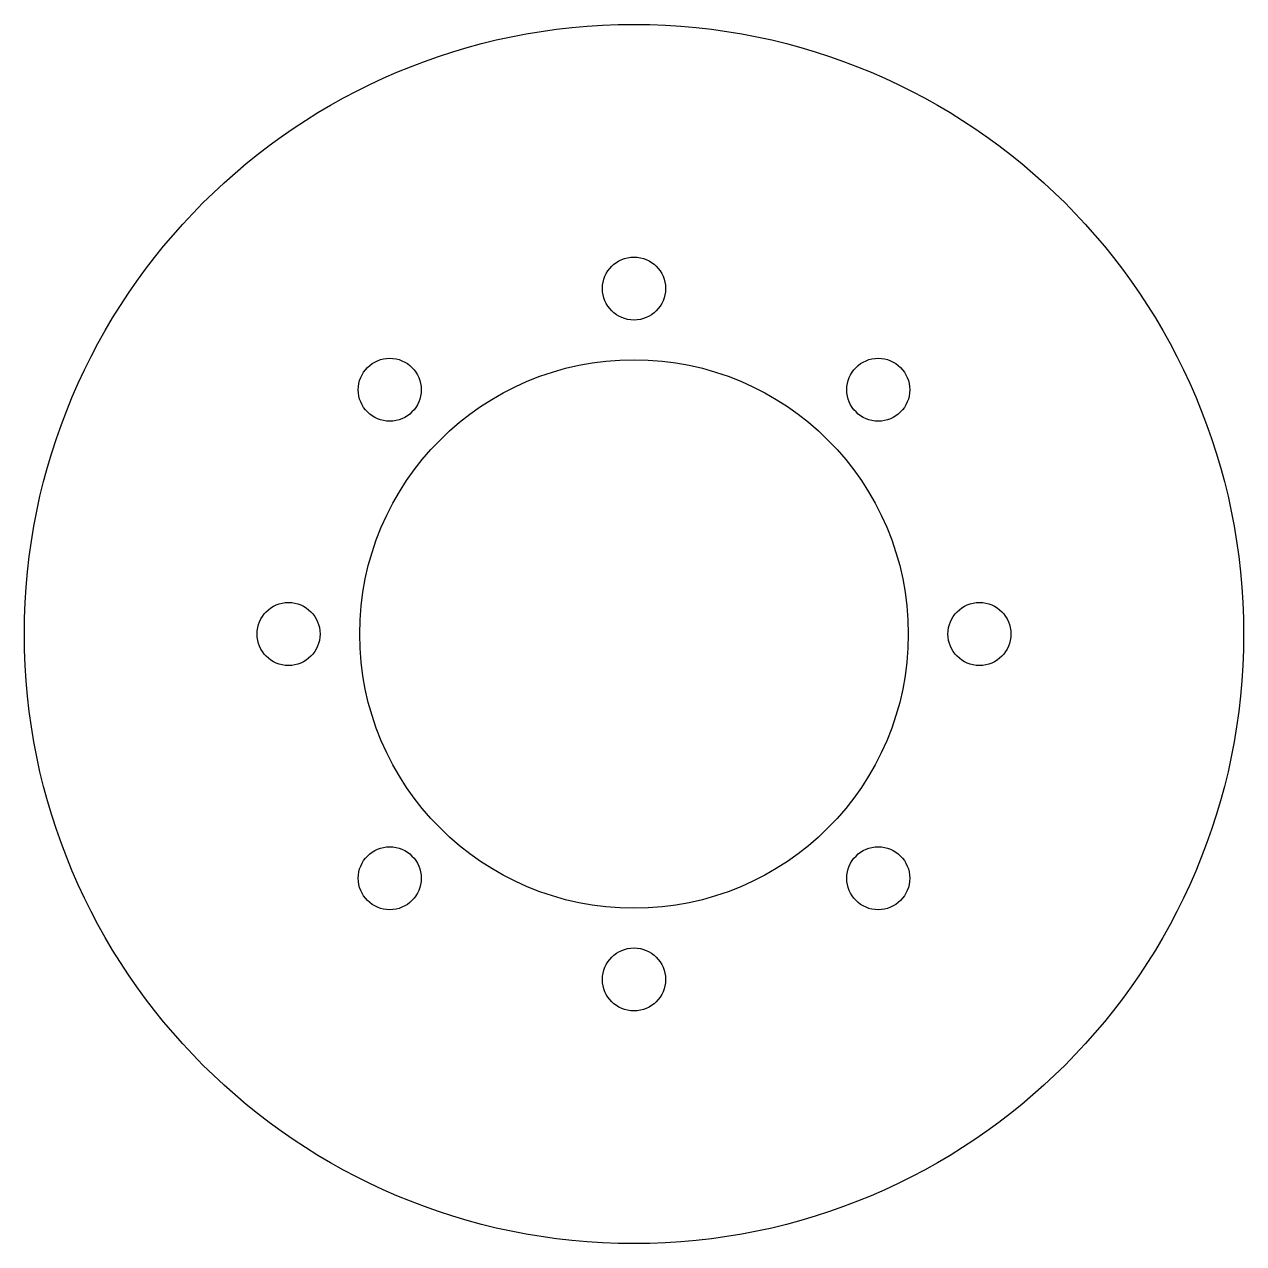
# Model space of a CAD drawing. Header units: millimetres. Extents: x -30 to 30, y -30 to 30.
import ezdxf

# ---------------------------------------------------------------- set-up
doc = ezdxf.new("R2010")
doc.units = ezdxf.units.MM

msp = doc.modelspace()

# ---------------------------------------------------------------- linework, layer by layer
at = {"color": 7, "linetype": 'Continuous', "lineweight": 25}
for centre, radius in [((0, 0), 30), ((0, 17), 1.55), ((-12.021, 12.021), 1.55), ((0, 0), 13.5), ((12.021, 12.021), 1.55), ((-17, 0), 1.55), ((17, 0), 1.55), ((-12.021, -12.021), 1.55), ((12.021, -12.021), 1.55), ((0, -17), 1.55)]:
    msp.add_circle(centre, radius, dxfattribs=at)

doc.saveas('drawing.dxf')
